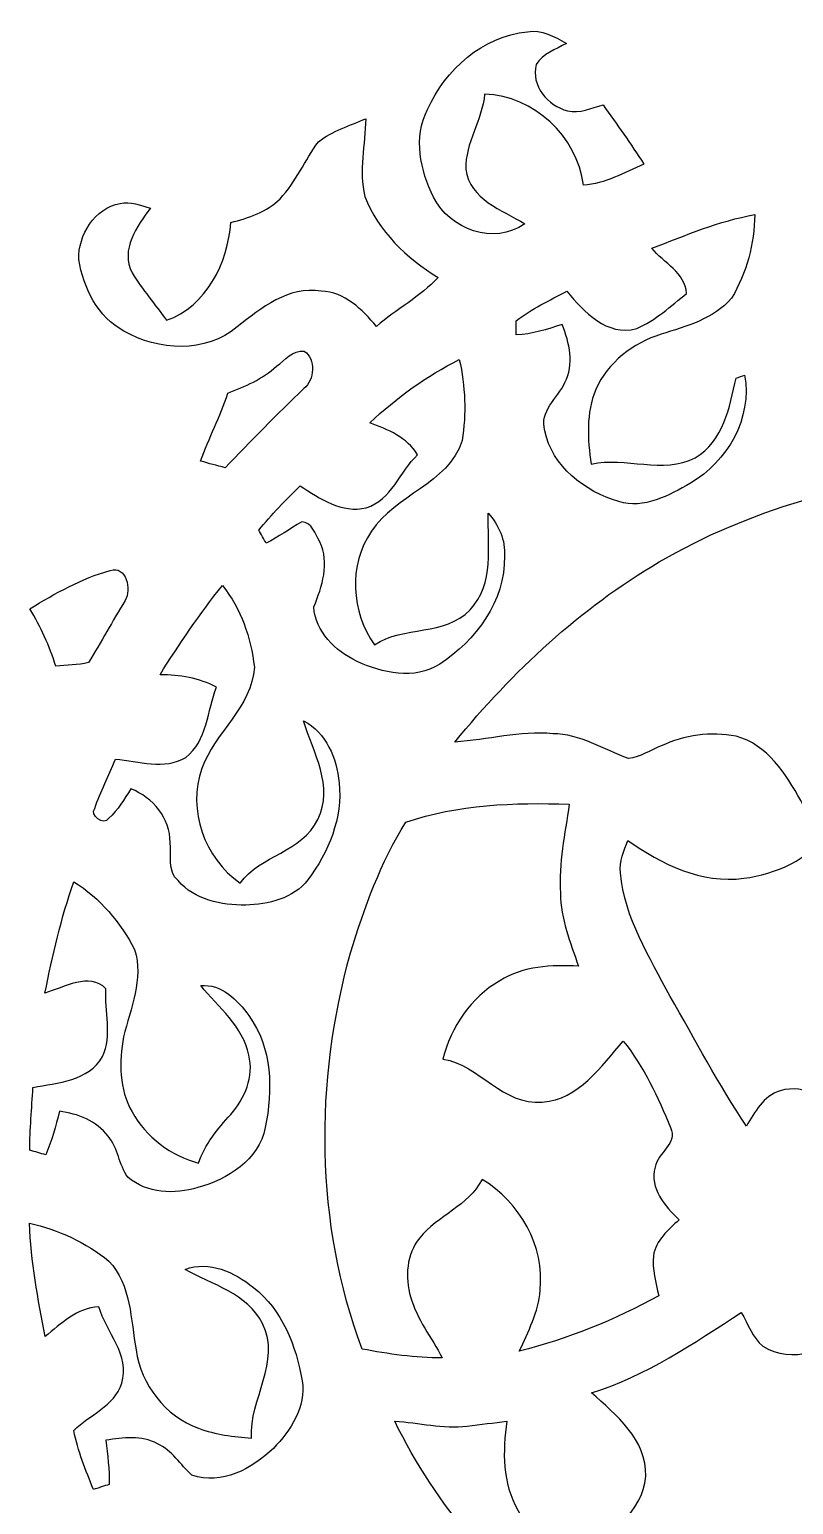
# Model space of a CAD drawing. Header units: centimetres. Extents: x -14 to 14, y -11.6 to 11.3.
# Drawn here: x -11.57 to -6.21, y -0.09 to 10.26 of the extents above; entities that cross this region are included whole.
import ezdxf

# ---------------------------------------------------------------- set-up
doc = ezdxf.new("R2010")
doc.units = ezdxf.units.CM
doc.header["$MEASUREMENT"] = 0
doc.layers.add('Camada 1', color=7, linetype='Continuous')

msp = doc.modelspace()

# ---------------------------------------------------------------- linework, layer by layer
at = {"layer": 'Camada 1', "color": 156}
for points, knots in [([(-8.77923, 9.69785), (-8.77923, 9.69785), (-8.77923, 9.69785), (-8.77923, 9.69785), (-8.77923, 9.69785), (-8.87906, 9.50453), (-8.82932, 9.27029), (-8.73724, 9.08402), (-8.73724, 9.08402), (-8.62188, 8.85859), (-8.31497, 8.74218), (-8.0973, 8.89634), (-8.0973, 8.89634), (-8.25641, 8.99548), (-8.48147, 9.06497), (-8.51041, 9.28052), (-8.51041, 9.28052), (-8.51711, 9.46467), (-8.39363, 9.62413), (-8.37882, 9.80722), (-8.37882, 9.80722), (-8.03275, 9.79557), (-7.729, 9.51123), (-7.68561, 9.16834), (-7.68561, 9.16834), (-7.53321, 9.17716), (-7.39951, 9.25617), (-7.26263, 9.31545), (-7.26263, 9.31545), (-7.35117, 9.45868), (-7.45137, 9.59343), (-7.54803, 9.73101), (-7.54803, 9.73101), (-7.62916, 9.70915), (-7.71102, 9.66927), (-7.79673, 9.68903), (-7.79673, 9.68903), (-7.93396, 9.72502), (-8.05638, 9.86648), (-8.01652, 10.0143), (-8.01652, 10.0143), (-7.97065, 10.09227), (-7.87929, 10.12013), (-7.8052, 10.16316), (-7.8052, 10.16316), (-7.88846, 10.21185), (-7.97841, 10.26054), (-8.07861, 10.24501), (-8.07861, 10.24501), (-8.39187, 10.21397), (-8.6547, 9.97902), (-8.77923, 9.69785)], [0, 0, 0, 0, 0.07142857, 0.07142857, 0.07142857, 0.07142857, 0.14285714, 0.14285714, 0.14285714, 0.14285714, 0.21428571, 0.21428571, 0.21428571, 0.21428571, 0.28571429, 0.28571429, 0.28571429, 0.28571429, 0.35714286, 0.35714286, 0.35714286, 0.35714286, 0.42857143, 0.42857143, 0.42857143, 0.42857143, 0.5, 0.5, 0.5, 0.5, 0.57142857, 0.57142857, 0.57142857, 0.57142857, 0.64285714, 0.64285714, 0.64285714, 0.64285714, 0.71428571, 0.71428571, 0.71428571, 0.71428571, 0.78571429, 0.78571429, 0.78571429, 0.78571429, 0.85714286, 0.85714286, 0.85714286, 0.85714286, 1, 1, 1, 1]), ([(-9.5444, 9.47243), (-9.5444, 9.47243), (-9.5444, 9.47243), (-9.5444, 9.47243), (-9.5444, 9.47243), (-9.63788, 9.34191), (-9.70209, 9.19021), (-9.81286, 9.07167), (-9.81286, 9.07167), (-9.906, 8.97995), (-10.03405, 8.93726), (-10.15787, 8.90587), (-10.15787, 8.90587), (-10.17834, 8.624), (-10.32968, 8.31532), (-10.60908, 8.21901), (-10.60908, 8.21901), (-10.68951, 8.32943), (-10.77736, 8.43597), (-10.85074, 8.55132), (-10.85074, 8.55132), (-10.93505, 8.71466), (-10.81617, 8.87906), (-10.72232, 9.00677), (-10.72232, 9.00677), (-10.79146, 9.02616), (-10.86237, 9.05686), (-10.9354, 9.03957), (-10.9354, 9.03957), (-11.11426, 9.00747), (-11.22927, 8.81803), (-11.22503, 8.64517), (-11.22503, 8.64517), (-11.19152, 8.44655), (-11.09203, 8.24123), (-10.90753, 8.14351), (-10.90753, 8.14351), (-10.6687, 8.00276), (-10.33321, 7.98794), (-10.11342, 8.17315), (-10.11342, 8.17315), (-9.94586, 8.3065), (-9.7543, 8.45961), (-9.525, 8.42433), (-9.525, 8.42433), (-9.35955, 8.41798), (-9.23607, 8.29556), (-9.13729, 8.17597), (-9.13729, 8.17597), (-8.99795, 8.29697), (-8.82967, 8.38411), (-8.70479, 8.52064), (-8.70479, 8.52064), (-8.92704, 8.65434), (-9.12318, 8.84413), (-9.21914, 9.08897), (-9.21914, 9.08897), (-9.26041, 9.26853), (-9.21808, 9.45303), (-9.21103, 9.63436), (-9.21103, 9.63436), (-9.32391, 9.58567), (-9.44703, 9.54827), (-9.5444, 9.47243)], [0, 0, 0, 0, 0.05882353, 0.05882353, 0.05882353, 0.05882353, 0.11764706, 0.11764706, 0.11764706, 0.11764706, 0.17647059, 0.17647059, 0.17647059, 0.17647059, 0.23529412, 0.23529412, 0.23529412, 0.23529412, 0.29411765, 0.29411765, 0.29411765, 0.29411765, 0.35294118, 0.35294118, 0.35294118, 0.35294118, 0.41176471, 0.41176471, 0.41176471, 0.41176471, 0.47058824, 0.47058824, 0.47058824, 0.47058824, 0.52941176, 0.52941176, 0.52941176, 0.52941176, 0.58823529, 0.58823529, 0.58823529, 0.58823529, 0.64705882, 0.64705882, 0.64705882, 0.64705882, 0.70588235, 0.70588235, 0.70588235, 0.70588235, 0.76470588, 0.76470588, 0.76470588, 0.76470588, 0.82352941, 0.82352941, 0.82352941, 0.82352941, 0.88235294, 0.88235294, 0.88235294, 0.88235294, 1, 1, 1, 1]), ([(-7.20583, 8.72455), (-7.20583, 8.72455), (-7.20583, 8.72455), (-7.20583, 8.72455), (-7.20583, 8.72455), (-7.12294, 8.62329), (-6.97089, 8.55168), (-6.9617, 8.40846), (-6.9617, 8.40846), (-7.07036, 8.31814), (-7.18078, 8.21866), (-7.31166, 8.16115), (-7.31166, 8.16115), (-7.52193, 8.10471), (-7.68208, 8.27827), (-7.80097, 8.42362), (-7.80097, 8.42362), (-7.92233, 8.35906), (-8.04862, 8.2998), (-8.15798, 8.21584), (-8.15798, 8.21584), (-8.15763, 8.19079), (-8.15728, 8.14105), (-8.15692, 8.11636), (-8.15692, 8.11636), (-8.04545, 8.12058), (-7.94032, 8.15692), (-7.83483, 8.18973), (-7.83483, 8.18973), (-7.78262, 8.06203), (-7.74982, 7.91068), (-7.81543, 7.78157), (-7.81543, 7.78157), (-7.86659, 7.66974), (-7.99641, 7.58225), (-7.95619, 7.44431), (-7.95619, 7.44431), (-7.90715, 7.1949), (-7.67362, 7.01392), (-7.43795, 6.94796), (-7.43795, 6.94796), (-7.25981, 6.89044), (-7.08518, 6.99028), (-6.9349, 7.07636), (-6.9349, 7.07636), (-6.67561, 7.22595), (-6.50027, 7.5318), (-6.55496, 7.83378), (-6.55496, 7.83378), (-6.56978, 7.82884), (-6.59977, 7.81861), (-6.61458, 7.81332), (-6.61458, 7.81332), (-6.6615, 7.61011), (-6.70348, 7.36917), (-6.90138, 7.25487), (-6.90138, 7.25487), (-7.12964, 7.13493), (-7.38928, 7.26546), (-7.63093, 7.20972), (-7.63093, 7.20972), (-7.65668, 7.38328), (-7.66867, 7.56884), (-7.59848, 7.73394), (-7.59848, 7.73394), (-7.51416, 7.92339), (-7.33707, 8.06132), (-7.14128, 8.12094), (-7.14128, 8.12094), (-6.96524, 8.17703), (-6.77087, 8.22854), (-6.64632, 8.37459), (-6.64632, 8.37459), (-6.54015, 8.55027), (-6.48757, 8.75665), (-6.4837, 8.96126), (-6.4837, 8.96126), (-6.73381, 8.9161), (-6.96982, 8.81591), (-7.20583, 8.72455)], [0, 0, 0, 0, 0.04761905, 0.04761905, 0.04761905, 0.04761905, 0.0952381, 0.0952381, 0.0952381, 0.0952381, 0.14285714, 0.14285714, 0.14285714, 0.14285714, 0.19047619, 0.19047619, 0.19047619, 0.19047619, 0.23809524, 0.23809524, 0.23809524, 0.23809524, 0.28571429, 0.28571429, 0.28571429, 0.28571429, 0.33333333, 0.33333333, 0.33333333, 0.33333333, 0.38095238, 0.38095238, 0.38095238, 0.38095238, 0.42857143, 0.42857143, 0.42857143, 0.42857143, 0.47619048, 0.47619048, 0.47619048, 0.47619048, 0.52380952, 0.52380952, 0.52380952, 0.52380952, 0.57142857, 0.57142857, 0.57142857, 0.57142857, 0.61904762, 0.61904762, 0.61904762, 0.61904762, 0.66666667, 0.66666667, 0.66666667, 0.66666667, 0.71428571, 0.71428571, 0.71428571, 0.71428571, 0.76190476, 0.76190476, 0.76190476, 0.76190476, 0.80952381, 0.80952381, 0.80952381, 0.80952381, 0.85714286, 0.85714286, 0.85714286, 0.85714286, 0.9047619, 0.9047619, 0.9047619, 0.9047619, 1, 1, 1, 1]), ([(-9.83756, 7.89727), (-9.83756, 7.89727), (-9.83756, 7.89727), (-9.83756, 7.89727), (-9.83756, 7.89727), (-9.93457, 7.80625), (-10.0584, 7.75511), (-10.18011, 7.70712), (-10.18011, 7.70712), (-10.22985, 7.54308), (-10.31451, 7.39281), (-10.3699, 7.23087), (-10.3699, 7.23087), (-10.3131, 7.2143), (-10.25595, 7.19912), (-10.1988, 7.18397), (-10.1988, 7.18397), (-10.01818, 7.37234), (-9.83509, 7.5586), (-9.6467, 7.73959), (-9.6467, 7.73959), (-9.57192, 7.80097), (-9.55992, 7.94596), (-9.64318, 8.00311), (-9.64318, 8.00311), (-9.72431, 8.01193), (-9.77864, 7.94032), (-9.83756, 7.89727)], [0, 0, 0, 0, 0.125, 0.125, 0.125, 0.125, 0.25, 0.25, 0.25, 0.25, 0.375, 0.375, 0.375, 0.375, 0.5, 0.5, 0.5, 0.5, 0.625, 0.625, 0.625, 0.625, 0.75, 0.75, 0.75, 0.75, 1, 1, 1, 1]), ([(-9.18351, 7.50005), (-9.18351, 7.50005), (-9.18351, 7.50005), (-9.18351, 7.50005), (-9.18351, 7.50005), (-9.05651, 7.45172), (-8.92174, 7.3981), (-8.84872, 7.27533), (-8.84872, 7.27533), (-8.9729, 7.15573), (-9.03181, 6.95747), (-9.20891, 6.90316), (-9.20891, 6.90316), (-9.37895, 6.86152), (-9.53523, 6.96948), (-9.67139, 7.05626), (-9.67139, 7.05626), (-9.77512, 6.95924), (-9.87213, 6.85517), (-9.96244, 6.74546), (-9.96244, 6.74546), (-9.94939, 6.72253), (-9.92363, 6.67666), (-9.91058, 6.65373), (-9.91058, 6.65373), (-9.82415, 6.69819), (-9.74548, 6.75569), (-9.66117, 6.80402), (-9.66117, 6.80402), (-9.58744, 6.80261), (-9.56627, 6.71688), (-9.53452, 6.66396), (-9.53452, 6.66396), (-9.46255, 6.51474), (-9.51865, 6.35034), (-9.57615, 6.20713), (-9.57615, 6.20713), (-9.56803, 6.03355), (-9.4234, 5.89879), (-9.27593, 5.82541), (-9.27593, 5.82541), (-9.09673, 5.74357), (-8.87095, 5.691), (-8.69349, 5.80495), (-8.69349, 5.80495), (-8.44091, 5.9711), (-8.23172, 6.24804), (-8.23948, 6.56237), (-8.23948, 6.56237), (-8.23101, 6.67525), (-8.27933, 6.7818), (-8.35271, 6.86469), (-8.35271, 6.86469), (-8.35977, 6.63787), (-8.30615, 6.36729), (-8.48077, 6.18666), (-8.48077, 6.18666), (-8.65822, 5.99863), (-8.94715, 6.07976), (-9.15034, 5.94006), (-9.15034, 5.94006), (-9.31333, 6.16973), (-9.33696, 6.50275), (-9.17151, 6.73805), (-9.17151, 6.73805), (-9.00465, 6.99557), (-8.63635, 7.0672), (-8.53545, 7.37517), (-8.53545, 7.37517), (-8.50723, 7.56355), (-8.51288, 7.75757), (-8.55627, 7.94314), (-8.55627, 7.94314), (-8.78522, 7.82884), (-8.99689, 7.67467), (-9.18351, 7.50005)], [0, 0, 0, 0, 0.05, 0.05, 0.05, 0.05, 0.1, 0.1, 0.1, 0.1, 0.15, 0.15, 0.15, 0.15, 0.2, 0.2, 0.2, 0.2, 0.25, 0.25, 0.25, 0.25, 0.3, 0.3, 0.3, 0.3, 0.35, 0.35, 0.35, 0.35, 0.4, 0.4, 0.4, 0.4, 0.45, 0.45, 0.45, 0.45, 0.5, 0.5, 0.5, 0.5, 0.55, 0.55, 0.55, 0.55, 0.6, 0.6, 0.6, 0.6, 0.65, 0.65, 0.65, 0.65, 0.7, 0.7, 0.7, 0.7, 0.75, 0.75, 0.75, 0.75, 0.8, 0.8, 0.8, 0.8, 0.85, 0.85, 0.85, 0.85, 0.9, 0.9, 0.9, 0.9, 1, 1, 1, 1]), ([(-7.15432, 6.52251), (-7.15432, 6.52251), (-7.15432, 6.52251), (-7.15432, 6.52251), (-7.15432, 6.52251), (-7.70748, 6.19865), (-8.18268, 5.7531), (-8.58731, 5.25885), (-8.58731, 5.25885), (-8.3573, 5.27295), (-8.13152, 5.33858), (-7.89975, 5.31705), (-7.89975, 5.31705), (-7.70748, 5.31705), (-7.54379, 5.20593), (-7.36917, 5.14278), (-7.36917, 5.14278), (-7.28732, 5.15301), (-7.21713, 5.20206), (-7.14128, 5.23134), (-7.14128, 5.23134), (-6.97793, 5.30613), (-6.79238, 5.33435), (-6.61528, 5.29978), (-6.61528, 5.29978), (-6.39514, 5.24016), (-6.26533, 5.03449), (-6.16126, 4.84716), (-6.16126, 4.84716), (-6.11752, 4.75614), (-6.02402, 4.70393), (-5.97288, 4.61926), (-5.97288, 4.61926), (-6.1041, 4.4323), (-6.33801, 4.3328), (-6.5599, 4.30213), (-6.5599, 4.30213), (-6.85694, 4.26507), (-7.13951, 4.39844), (-7.37376, 4.56847), (-7.37376, 4.56847), (-7.40127, 4.49545), (-7.43761, 4.42066), (-7.42456, 4.33987), (-7.42456, 4.33987), (-7.39846, 4.02201), (-7.22029, 3.74896), (-7.07777, 3.47274), (-7.07777, 3.47274), (-6.90138, 3.16864), (-6.7377, 2.85537), (-6.54297, 2.56292), (-6.54297, 2.56292), (-6.48158, 2.65888), (-6.42549, 2.77671), (-6.3059, 2.81023), (-6.3059, 2.81023), (-6.12916, 2.86597), (-5.96335, 2.74038), (-5.85187, 2.61584), (-5.85187, 2.61584), (-5.77391, 2.54282), (-5.77144, 2.4317), (-5.77179, 2.33186), (-5.77179, 2.33186), (-5.65891, 2.34562), (-5.51144, 2.35408), (-5.45641, 2.22919), (-5.45641, 2.22919), (-5.38091, 2.04505), (-5.38161, 1.79704), (-5.52696, 1.64535), (-5.52696, 1.64535), (-5.61728, 1.55327), (-5.75486, 1.57091), (-5.87162, 1.56316), (-5.87162, 1.56316), (-5.82719, 1.44215), (-5.74993, 1.29962), (-5.83494, 1.17756), (-5.83494, 1.17756), (-5.94147, 0.96838), (-6.23076, 0.89817), (-6.42761, 1.01669), (-6.42761, 1.01669), (-6.49922, 1.0802), (-6.53204, 1.17298), (-6.57825, 1.25377), (-6.57825, 1.25377), (-6.91198, 1.03893), (-7.24534, 0.80785), (-7.62881, 0.69074), (-7.62881, 0.69074), (-7.45666, 0.53552), (-7.23935, 0.36054), (-7.24887, 0.10478), (-7.24887, 0.10478), (-7.26193, -0.15909), (-7.54591, -0.28539), (-7.60623, -0.53092), (-7.60623, -0.53092), (-7.83943, -0.50623), (-8.03451, -0.33197), (-8.14563, -0.1337), (-8.14563, -0.1337), (-8.25394, 0.05574), (-8.25358, 0.28046), (-8.22184, 0.49035), (-8.22184, 0.49035), (-8.31461, 0.48048), (-8.4074, 0.46813), (-8.50018, 0.4572), (-8.50018, 0.4572), (-8.67092, 0.43497), (-8.8392, 0.48224), (-9.00888, 0.49142), (-9.00888, 0.49142), (-8.72101, -0.10442), (-8.2677, -0.60147), (-7.7911, -1.05268), (-7.7911, -1.05268), (-7.52122, -1.30104), (-7.25805, -1.55716), (-6.97123, -1.78647), (-6.97123, -1.78647), (-4.69759, -3.65441), (-2.42569, -5.52414), (-0.15239, -7.3921), (-0.15239, -7.3921), (-0.11711, -7.43795), (-0.06032, -7.43338), (-0.02292, -7.39245), (-0.02292, -7.39245), (1.41252, -6.27415), (2.84726, -5.15408), (4.28342, -4.03647), (4.28342, -4.03647), (4.50427, -3.85692), (4.74169, -3.69605), (4.94312, -3.49355), (4.94312, -3.49355), (4.8341, -3.50378), (4.71769, -3.55389), (4.61256, -3.49956), (4.61256, -3.49956), (4.50778, -3.44275), (4.41819, -3.3348), (4.42136, -3.21027), (4.42136, -3.21027), (4.41289, -3.11431), (4.4831, -3.04024), (4.53424, -2.96757), (4.53424, -2.96757), (4.40548, -2.8335), (4.3836, -2.60879), (4.51484, -2.46873), (4.51484, -2.46873), (4.58294, -2.37701), (4.71063, -2.40417), (4.80835, -2.4144), (4.80835, -2.4144), (4.85315, -2.35513), (4.89091, -2.28389), (4.96076, -2.25), (4.96076, -2.25), (4.99604, -2.22215), (5.05213, -2.21614), (5.07259, -2.17311), (5.07259, -2.17311), (5.08387, -2.06445), (5.07824, -1.95403), (5.10117, -1.84714), (5.10117, -1.84714), (5.13749, -1.63653), (5.25955, -1.45625), (5.35233, -1.26787), (5.35233, -1.26787), (5.2585, -1.20261), (5.13927, -1.14017), (5.1142, -1.0174), (5.1142, -1.0174), (5.07612, -0.87136), (5.18476, -0.74824), (5.26837, -0.64276), (5.26837, -0.64276), (5.18829, -0.55104), (5.0807, -0.4512), (5.09729, -0.3175), (5.09729, -0.3175), (5.1188, -0.14145), (5.24403, 0.05221), (5.43665, 0.06173), (5.43665, 0.06173), (5.54918, 0.07832), (5.64797, 0.0141), (5.74321, -0.03598), (5.74321, -0.03598), (5.78908, 0.09031), (5.8815, 0.18732), (6.00357, 0.2427), (6.00357, 0.2427), (6.27133, 0.4445), (6.50487, 0.69568), (6.80685, 0.85019), (6.80685, 0.85019), (7.52122, 1.24283), (8.33861, 1.37018), (9.12812, 1.52788), (9.12812, 1.52788), (9.18845, 1.74342), (9.253, 1.96108), (9.253, 2.18722), (9.253, 2.18722), (9.25194, 2.45816), (9.27452, 2.7312), (9.235, 3.00036), (9.235, 3.00036), (9.1574, 3.76061), (8.88118, 4.49896), (8.43597, 5.12022), (8.43597, 5.12022), (8.02781, 5.68184), (7.51487, 6.17114), (6.91549, 6.52426), (6.91549, 6.52426), (5.85964, 7.14869), (4.54837, 7.29192), (3.36973, 6.97371), (3.36973, 6.97371), (2.57668, 6.76451), (1.85807, 6.31754), (1.28658, 5.73334), (1.28658, 5.73334), (1.11619, 5.58553), (0.9913, 5.39467), (0.83185, 5.23768), (0.83185, 5.23768), (0.64311, 5.19852), (0.4579, 5.14349), (0.27552, 5.08105), (0.27552, 5.08105), (0.15699, 5.04296), (0.03739, 5.08881), (-0.07725, 5.11632), (-0.07725, 5.11632), (-0.20672, 5.10821), (-0.34079, 5.04647), (-0.46813, 5.1047), (-0.46813, 5.1047), (-0.66886, 5.19007), (-0.88547, 5.22357), (-1.09926, 5.25568), (-1.09926, 5.25568), (-1.16099, 5.31035), (-1.21002, 5.37739), (-1.26259, 5.44018), (-1.26259, 5.44018), (-1.72473, 5.98805), (-2.29481, 6.45442), (-2.9538, 6.7437), (-2.9538, 6.7437), (-4.28308, 7.33989), (-5.89526, 7.25769), (-7.15432, 6.52251)], [0, 0, 0, 0, 0.01492537, 0.01492537, 0.01492537, 0.01492537, 0.02985075, 0.02985075, 0.02985075, 0.02985075, 0.04477612, 0.04477612, 0.04477612, 0.04477612, 0.05970149, 0.05970149, 0.05970149, 0.05970149, 0.07462687, 0.07462687, 0.07462687, 0.07462687, 0.08955224, 0.08955224, 0.08955224, 0.08955224, 0.10447761, 0.10447761, 0.10447761, 0.10447761, 0.11940299, 0.11940299, 0.11940299, 0.11940299, 0.13432836, 0.13432836, 0.13432836, 0.13432836, 0.14925373, 0.14925373, 0.14925373, 0.14925373, 0.1641791, 0.1641791, 0.1641791, 0.1641791, 0.17910448, 0.17910448, 0.17910448, 0.17910448, 0.19402985, 0.19402985, 0.19402985, 0.19402985, 0.20895522, 0.20895522, 0.20895522, 0.20895522, 0.2238806, 0.2238806, 0.2238806, 0.2238806, 0.23880597, 0.23880597, 0.23880597, 0.23880597, 0.25373134, 0.25373134, 0.25373134, 0.25373134, 0.26865672, 0.26865672, 0.26865672, 0.26865672, 0.28358209, 0.28358209, 0.28358209, 0.28358209, 0.29850746, 0.29850746, 0.29850746, 0.29850746, 0.31343284, 0.31343284, 0.31343284, 0.31343284, 0.32835821, 0.32835821, 0.32835821, 0.32835821, 0.34328358, 0.34328358, 0.34328358, 0.34328358, 0.35820896, 0.35820896, 0.35820896, 0.35820896, 0.37313433, 0.37313433, 0.37313433, 0.37313433, 0.3880597, 0.3880597, 0.3880597, 0.3880597, 0.40298507, 0.40298507, 0.40298507, 0.40298507, 0.41791045, 0.41791045, 0.41791045, 0.41791045, 0.43283582, 0.43283582, 0.43283582, 0.43283582, 0.44776119, 0.44776119, 0.44776119, 0.44776119, 0.46268657, 0.46268657, 0.46268657, 0.46268657, 0.47761194, 0.47761194, 0.47761194, 0.47761194, 0.49253731, 0.49253731, 0.49253731, 0.49253731, 0.50746269, 0.50746269, 0.50746269, 0.50746269, 0.52238806, 0.52238806, 0.52238806, 0.52238806, 0.53731343, 0.53731343, 0.53731343, 0.53731343, 0.55223881, 0.55223881, 0.55223881, 0.55223881, 0.56716418, 0.56716418, 0.56716418, 0.56716418, 0.58208955, 0.58208955, 0.58208955, 0.58208955, 0.59701493, 0.59701493, 0.59701493, 0.59701493, 0.6119403, 0.6119403, 0.6119403, 0.6119403, 0.62686567, 0.62686567, 0.62686567, 0.62686567, 0.64179104, 0.64179104, 0.64179104, 0.64179104, 0.65671642, 0.65671642, 0.65671642, 0.65671642, 0.67164179, 0.67164179, 0.67164179, 0.67164179, 0.68656716, 0.68656716, 0.68656716, 0.68656716, 0.70149254, 0.70149254, 0.70149254, 0.70149254, 0.71641791, 0.71641791, 0.71641791, 0.71641791, 0.73134328, 0.73134328, 0.73134328, 0.73134328, 0.74626866, 0.74626866, 0.74626866, 0.74626866, 0.76119403, 0.76119403, 0.76119403, 0.76119403, 0.7761194, 0.7761194, 0.7761194, 0.7761194, 0.79104478, 0.79104478, 0.79104478, 0.79104478, 0.80597015, 0.80597015, 0.80597015, 0.80597015, 0.82089552, 0.82089552, 0.82089552, 0.82089552, 0.8358209, 0.8358209, 0.8358209, 0.8358209, 0.85074627, 0.85074627, 0.85074627, 0.85074627, 0.86567164, 0.86567164, 0.86567164, 0.86567164, 0.88059701, 0.88059701, 0.88059701, 0.88059701, 0.89552239, 0.89552239, 0.89552239, 0.89552239, 0.91044776, 0.91044776, 0.91044776, 0.91044776, 0.92537313, 0.92537313, 0.92537313, 0.92537313, 0.94029851, 0.94029851, 0.94029851, 0.94029851, 0.95522388, 0.95522388, 0.95522388, 0.95522388, 0.97014925, 0.97014925, 0.97014925, 0.97014925, 1, 1, 1, 1]), ([(-11.56687, 6.19478), (-11.56687, 6.19478), (-11.56687, 6.19478), (-11.56687, 6.19478), (-11.56687, 6.19478), (-11.49314, 6.06636), (-11.42894, 5.93266), (-11.3859, 5.79049), (-11.3859, 5.79049), (-11.30935, 5.7979), (-11.23173, 5.79966), (-11.15624, 5.81659), (-11.15624, 5.81659), (-11.0684, 5.96053), (-10.9869, 6.10834), (-10.89977, 6.25228), (-10.89977, 6.25228), (-10.85355, 6.32812), (-10.89025, 6.50063), (-11.0049, 6.46324), (-11.0049, 6.46324), (-11.20562, 6.40644), (-11.38978, 6.30307), (-11.56687, 6.19478)], [0, 0, 0, 0, 0.14285714, 0.14285714, 0.14285714, 0.14285714, 0.28571429, 0.28571429, 0.28571429, 0.28571429, 0.42857143, 0.42857143, 0.42857143, 0.42857143, 0.57142857, 0.57142857, 0.57142857, 0.57142857, 0.71428571, 0.71428571, 0.71428571, 0.71428571, 1, 1, 1, 1]), ([(-10.65459, 5.73122), (-10.65459, 5.73122), (-10.65459, 5.73122), (-10.65459, 5.73122), (-10.65459, 5.73122), (-10.51771, 5.73156), (-10.38083, 5.70793), (-10.25807, 5.64409), (-10.25807, 5.64409), (-10.32439, 5.47933), (-10.32192, 5.26767), (-10.47396, 5.15126), (-10.47396, 5.15126), (-10.62495, 5.05919), (-10.80487, 5.12375), (-10.9675, 5.1382), (-10.9675, 5.1382), (-11.01478, 5.0225), (-11.07263, 4.91136), (-11.1132, 4.79283), (-11.1132, 4.79283), (-11.15025, 4.74732), (-11.04793, 4.66514), (-11.01478, 4.72334), (-11.01478, 4.72334), (-10.94951, 4.78119), (-10.90682, 4.85844), (-10.8585, 4.92972), (-10.8585, 4.92972), (-10.70645, 4.86903), (-10.58086, 4.72298), (-10.58474, 4.55329), (-10.58474, 4.55329), (-10.5738, 4.46369), (-10.60485, 4.35397), (-10.52865, 4.2859), (-10.52865, 4.2859), (-10.41293, 4.15079), (-10.2235, 4.11339), (-10.05381, 4.11339), (-10.05381, 4.11339), (-9.89576, 4.12009), (-9.71973, 4.15924), (-9.61812, 4.29048), (-9.61812, 4.29048), (-9.47314, 4.48486), (-9.37224, 4.72722), (-9.3987, 4.97346), (-9.3987, 4.97346), (-9.41704, 5.14314), (-9.48724, 5.32553), (-9.64811, 5.40773), (-9.64811, 5.40773), (-9.58144, 5.18653), (-9.43151, 4.94629), (-9.54898, 4.71523), (-9.54898, 4.71523), (-9.65658, 4.48556), (-9.95115, 4.4658), (-10.09297, 4.26754), (-10.09297, 4.26754), (-10.34344, 4.44146), (-10.4655, 4.7833), (-10.36072, 5.07293), (-10.36072, 5.07293), (-10.27182, 5.32765), (-10.01006, 5.50262), (-9.99348, 5.7852), (-9.99348, 5.7852), (-10.01747, 5.98945), (-10.08556, 6.1969), (-10.21785, 6.35775), (-10.21785, 6.35775), (-10.37555, 6.15772), (-10.52089, 5.94818), (-10.65459, 5.73122)], [0, 0, 0, 0, 0.05, 0.05, 0.05, 0.05, 0.1, 0.1, 0.1, 0.1, 0.15, 0.15, 0.15, 0.15, 0.2, 0.2, 0.2, 0.2, 0.25, 0.25, 0.25, 0.25, 0.3, 0.3, 0.3, 0.3, 0.35, 0.35, 0.35, 0.35, 0.4, 0.4, 0.4, 0.4, 0.45, 0.45, 0.45, 0.45, 0.5, 0.5, 0.5, 0.5, 0.55, 0.55, 0.55, 0.55, 0.6, 0.6, 0.6, 0.6, 0.65, 0.65, 0.65, 0.65, 0.7, 0.7, 0.7, 0.7, 0.75, 0.75, 0.75, 0.75, 0.8, 0.8, 0.8, 0.8, 0.85, 0.85, 0.85, 0.85, 0.9, 0.9, 0.9, 0.9, 1, 1, 1, 1]), ([(-8.93162, 4.69618), (-8.93162, 4.69618), (-8.93162, 4.69618), (-8.93162, 4.69618), (-8.93162, 4.69618), (-9.10695, 4.41325), (-9.22196, 4.09645), (-9.31826, 3.77895), (-9.31826, 3.77895), (-9.57192, 2.87267), (-9.56697, 1.88419), (-9.23819, 0.9973), (-9.23819, 0.9973), (-9.05228, 0.96343), (-8.8646, 0.9331), (-8.67515, 0.93627), (-8.67515, 0.93627), (-8.751, 1.07772), (-8.8526, 1.20791), (-8.89776, 1.36384), (-8.89776, 1.36384), (-8.93692, 1.50176), (-8.92739, 1.66334), (-8.8339, 1.77765), (-8.8339, 1.77765), (-8.70726, 1.9364), (-8.49347, 2.0013), (-8.39611, 2.18792), (-8.39611, 2.18792), (-8.13188, 2.03059), (-7.95549, 1.72013), (-7.98935, 1.41005), (-7.98935, 1.41005), (-7.99958, 1.2573), (-8.07297, 1.12006), (-8.13505, 0.98319), (-8.13505, 0.98319), (-7.79463, 1.06785), (-7.46548, 1.20261), (-7.15785, 1.37089), (-7.15785, 1.37089), (-7.17549, 1.46368), (-7.20443, 1.55751), (-7.1949, 1.65276), (-7.1949, 1.65276), (-7.17761, 1.76072), (-7.09012, 1.83409), (-7.01498, 1.905), (-7.01498, 1.905), (-7.1127, 2.00096), (-7.22453, 2.12548), (-7.1829, 2.27436), (-7.1829, 2.27436), (-7.16808, 2.3763), (-7.01745, 2.44264), (-7.07531, 2.55235), (-7.07531, 2.55235), (-7.1628, 2.76577), (-7.26052, 2.9785), (-7.40587, 3.15948), (-7.40587, 3.15948), (-7.56108, 2.98343), (-7.71735, 2.74849), (-7.97383, 2.73085), (-7.97383, 2.73085), (-8.25076, 2.70615), (-8.41198, 2.98979), (-8.67092, 3.03283), (-8.67092, 3.03283), (-8.61483, 3.25861), (-8.47513, 3.46499), (-8.27263, 3.58315), (-8.27263, 3.58315), (-8.1086, 3.68687), (-7.90821, 3.695), (-7.71983, 3.68511), (-7.71983, 3.68511), (-7.77699, 3.85127), (-7.84542, 4.01849), (-7.84684, 4.19698), (-7.84684, 4.19698), (-7.85883, 4.40725), (-7.81578, 4.61468), (-7.78474, 4.82141), (-7.78474, 4.82141), (-8.16892, 4.83658), (-8.5665, 4.82035), (-8.93162, 4.69618)], [0, 0, 0, 0, 0.04347826, 0.04347826, 0.04347826, 0.04347826, 0.08695652, 0.08695652, 0.08695652, 0.08695652, 0.13043478, 0.13043478, 0.13043478, 0.13043478, 0.17391304, 0.17391304, 0.17391304, 0.17391304, 0.2173913, 0.2173913, 0.2173913, 0.2173913, 0.26086957, 0.26086957, 0.26086957, 0.26086957, 0.30434783, 0.30434783, 0.30434783, 0.30434783, 0.34782609, 0.34782609, 0.34782609, 0.34782609, 0.39130435, 0.39130435, 0.39130435, 0.39130435, 0.43478261, 0.43478261, 0.43478261, 0.43478261, 0.47826087, 0.47826087, 0.47826087, 0.47826087, 0.52173913, 0.52173913, 0.52173913, 0.52173913, 0.56521739, 0.56521739, 0.56521739, 0.56521739, 0.60869565, 0.60869565, 0.60869565, 0.60869565, 0.65217391, 0.65217391, 0.65217391, 0.65217391, 0.69565217, 0.69565217, 0.69565217, 0.69565217, 0.73913043, 0.73913043, 0.73913043, 0.73913043, 0.7826087, 0.7826087, 0.7826087, 0.7826087, 0.82608696, 0.82608696, 0.82608696, 0.82608696, 0.86956522, 0.86956522, 0.86956522, 0.86956522, 0.91304348, 0.91304348, 0.91304348, 0.91304348, 1, 1, 1, 1]), ([(-11.46209, 3.49603), (-11.46209, 3.49603), (-11.46209, 3.49603), (-11.46209, 3.49603), (-11.46209, 3.49603), (-11.33016, 3.53484), (-11.14883, 3.64596), (-11.03488, 3.52672), (-11.03488, 3.52672), (-11.0437, 3.36937), (-10.98867, 3.19933), (-11.05781, 3.05082), (-11.05781, 3.05082), (-11.15553, 2.87972), (-11.37319, 2.86702), (-11.54571, 2.8335), (-11.54571, 2.8335), (-11.55488, 2.6871), (-11.56793, 2.54034), (-11.56828, 2.39323), (-11.56828, 2.39323), (-11.53125, 2.38266), (-11.49385, 2.37172), (-11.45681, 2.36044), (-11.45681, 2.36044), (-11.41448, 2.45921), (-11.3859, 2.56258), (-11.36015, 2.66629), (-11.36015, 2.66629), (-11.23033, 2.65041), (-11.09944, 2.59997), (-11.01866, 2.49202), (-11.01866, 2.49202), (-10.94846, 2.40841), (-10.94351, 2.29093), (-10.88107, 2.20415), (-10.88107, 2.20415), (-10.74632, 2.08879), (-10.55334, 2.08209), (-10.38965, 2.13077), (-10.38965, 2.13077), (-10.18187, 2.18827), (-9.96103, 2.32445), (-9.91729, 2.55235), (-9.91729, 2.55235), (-9.86296, 2.8141), (-9.86719, 3.11396), (-10.03194, 3.33798), (-10.03194, 3.33798), (-10.11061, 3.44594), (-10.2235, 3.56376), (-10.36954, 3.54858), (-10.36954, 3.54858), (-10.24431, 3.39689), (-10.07356, 3.2639), (-10.03229, 3.06105), (-10.03229, 3.06105), (-9.99455, 2.91112), (-10.05945, 2.7566), (-10.15858, 2.64512), (-10.15858, 2.64512), (-10.25207, 2.54387), (-10.34062, 2.43592), (-10.38401, 2.30258), (-10.38401, 2.30258), (-10.5798, 2.35303), (-10.7516, 2.48637), (-10.85109, 2.66171), (-10.85109, 2.66171), (-10.94175, 2.82117), (-10.9421, 3.01412), (-10.91035, 3.18981), (-10.91035, 3.18981), (-10.86131, 3.38807), (-10.76889, 3.59621), (-10.8331, 3.80152), (-10.8331, 3.80152), (-10.93152, 3.99167), (-11.07545, 4.16418), (-11.2596, 4.27708), (-11.2596, 4.27708), (-11.34991, 4.02342), (-11.40847, 3.75954), (-11.46209, 3.49603)], [0, 0, 0, 0, 0.04545455, 0.04545455, 0.04545455, 0.04545455, 0.09090909, 0.09090909, 0.09090909, 0.09090909, 0.13636364, 0.13636364, 0.13636364, 0.13636364, 0.18181818, 0.18181818, 0.18181818, 0.18181818, 0.22727273, 0.22727273, 0.22727273, 0.22727273, 0.27272727, 0.27272727, 0.27272727, 0.27272727, 0.31818182, 0.31818182, 0.31818182, 0.31818182, 0.36363636, 0.36363636, 0.36363636, 0.36363636, 0.40909091, 0.40909091, 0.40909091, 0.40909091, 0.45454545, 0.45454545, 0.45454545, 0.45454545, 0.5, 0.5, 0.5, 0.5, 0.54545455, 0.54545455, 0.54545455, 0.54545455, 0.59090909, 0.59090909, 0.59090909, 0.59090909, 0.63636364, 0.63636364, 0.63636364, 0.63636364, 0.68181818, 0.68181818, 0.68181818, 0.68181818, 0.72727273, 0.72727273, 0.72727273, 0.72727273, 0.77272727, 0.77272727, 0.77272727, 0.77272727, 0.81818182, 0.81818182, 0.81818182, 0.81818182, 0.86363636, 0.86363636, 0.86363636, 0.86363636, 0.90909091, 0.90909091, 0.90909091, 0.90909091, 1, 1, 1, 1]), ([(-11.57005, 1.881), (-11.57005, 1.881), (-11.57005, 1.881), (-11.57005, 1.881), (-11.57005, 1.881), (-11.56052, 1.6129), (-11.51184, 1.34796), (-11.45998, 1.08549), (-11.45998, 1.08549), (-11.34886, 1.17792), (-11.23703, 1.28481), (-11.08392, 1.2947), (-11.08392, 1.2947), (-11.03136, 1.11548), (-10.86449, 0.95637), (-10.92305, 0.75706), (-10.92305, 0.75706), (-10.97456, 0.59443), (-11.1506, 0.53798), (-11.25925, 0.42545), (-11.25925, 0.42545), (-11.23138, 0.28222), (-11.17564, 0.14676), (-11.12202, 0.01198), (-11.12202, 0.01198), (-11.0945, 0.02046), (-11.03982, 0.0381), (-11.0123, 0.04655), (-11.0123, 0.04655), (-11.00772, 0.15098), (-11.02324, 0.25435), (-11.03418, 0.35772), (-11.03418, 0.35772), (-10.91458, 0.37429), (-10.783, 0.39582), (-10.67293, 0.33197), (-10.67293, 0.33197), (-10.56993, 0.28645), (-10.51383, 0.18379), (-10.43092, 0.11324), (-10.43092, 0.11324), (-10.22208, 0.03774), (-10.00865, 0.1598), (-9.86013, 0.3002), (-9.86013, 0.3002), (-9.73949, 0.42509), (-9.62836, 0.59265), (-9.65835, 0.7747), (-9.65835, 0.7747), (-9.70033, 1.01988), (-9.79734, 1.27316), (-9.99983, 1.4298), (-9.99983, 1.4298), (-10.13142, 1.53634), (-10.30993, 1.62172), (-10.47962, 1.55645), (-10.47962, 1.55645), (-10.2884, 1.44921), (-10.04181, 1.38852), (-9.93668, 1.17615), (-9.93668, 1.17615), (-9.80158, 0.90874), (-10.02982, 0.64593), (-10.01289, 0.37253), (-10.01289, 0.37253), (-10.13882, 0.38206), (-10.26618, 0.39687), (-10.38506, 0.44167), (-10.38506, 0.44167), (-10.61825, 0.52492), (-10.78723, 0.7486), (-10.82322, 0.99094), (-10.82322, 0.99094), (-10.86062, 1.20297), (-10.85638, 1.4485), (-11.01336, 1.61536), (-11.01336, 1.61536), (-11.17529, 1.74412), (-11.3672, 1.8369), (-11.57005, 1.881)], [0, 0, 0, 0, 0.04761905, 0.04761905, 0.04761905, 0.04761905, 0.0952381, 0.0952381, 0.0952381, 0.0952381, 0.14285714, 0.14285714, 0.14285714, 0.14285714, 0.19047619, 0.19047619, 0.19047619, 0.19047619, 0.23809524, 0.23809524, 0.23809524, 0.23809524, 0.28571429, 0.28571429, 0.28571429, 0.28571429, 0.33333333, 0.33333333, 0.33333333, 0.33333333, 0.38095238, 0.38095238, 0.38095238, 0.38095238, 0.42857143, 0.42857143, 0.42857143, 0.42857143, 0.47619048, 0.47619048, 0.47619048, 0.47619048, 0.52380952, 0.52380952, 0.52380952, 0.52380952, 0.57142857, 0.57142857, 0.57142857, 0.57142857, 0.61904762, 0.61904762, 0.61904762, 0.61904762, 0.66666667, 0.66666667, 0.66666667, 0.66666667, 0.71428571, 0.71428571, 0.71428571, 0.71428571, 0.76190476, 0.76190476, 0.76190476, 0.76190476, 0.80952381, 0.80952381, 0.80952381, 0.80952381, 0.85714286, 0.85714286, 0.85714286, 0.85714286, 0.9047619, 0.9047619, 0.9047619, 0.9047619, 1, 1, 1, 1])]:
    msp.add_open_spline(points, degree=3, knots=knots, dxfattribs=at)

doc.saveas('drawing.dxf')
